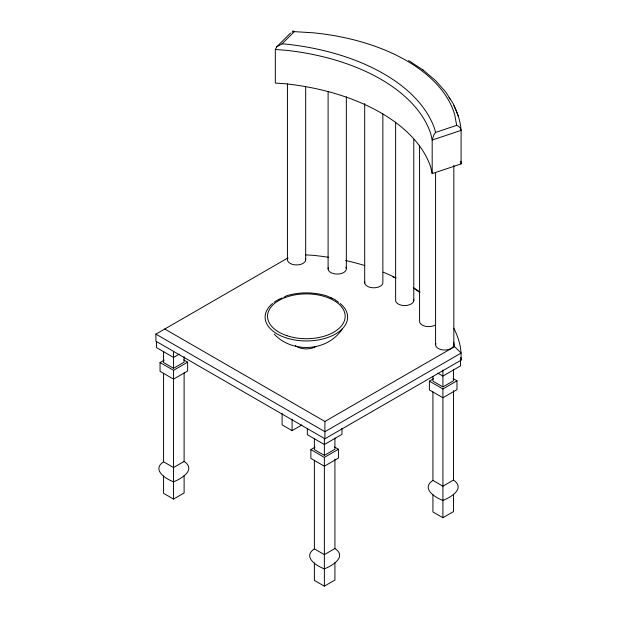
<?xml version="1.0" encoding="UTF-8"?>
<svg xmlns="http://www.w3.org/2000/svg" width="617" height="617" viewBox="0 0 617 617"><rect width="100%" height="100%" fill="white"/><g stroke="black" fill="none" stroke-linecap="round" stroke-linejoin="round"><path stroke-width="0.93" d="M432.185 173.601L432.185 140.051L433.851 134.884L435.517 132.439L456.673 125.359L458.362 126.138L460.182 127.842L461.092 130.38L461.092 163.929L432.185 173.601L430.797 167.384A181.753 104.936 0 0 0 286.103 83.843L275.329 83.04L275.329 49.491L276.724 46.83L290.545 33.063M292.103 32.339L292.967 30.85L294.332 31.637L313.12 32.794A172.86 99.8 0 0 1 454.667 114.515L456.673 125.359M342.25 328.954C327.712 351.651 292.35 353.626 274.203 334.121M276.724 46.83L282.069 43.853L294.332 31.637M163.567 373.262L163.567 461.786C151.52 469.738 165.533 478.854 173.547 481.777C181.475 478.769 196.461 469.668 184.105 461.447L184.105 372.923M314.385 460.336L314.385 548.86C302.33 556.812 316.351 565.928 324.365 568.851C332.293 565.843 347.278 556.742 334.923 548.521L334.923 459.033M432.926 391.895L432.926 480.419C420.871 488.371 434.892 497.487 442.906 500.41C450.834 497.41 465.82 488.302 453.464 480.08L453.464 390.592M453.811 328.252A177.033 102.206 0 0 1 461.092 353.086L461.092 360.166L324.912 438.787L155.908 341.209L155.908 334.129L287.938 257.906M183.658 359.896L187.63 362.187L187.63 370.994L173.547 379.131L160.05 371.334L160.05 362.526L164.191 360.135M179.146 354.212L173.547 357.444L156.525 347.618L156.525 341.533M163.567 351.343L163.567 362.526L173.547 368.287L184.105 362.187L184.105 356.595M160.05 362.526L173.547 370.323L187.63 362.187M184.105 461.447L173.547 467.547L163.567 461.786M163.567 476.016L163.567 493.315L173.547 499.076L184.105 492.975L184.105 475.676M282.108 413.344L282.108 424.882L292.088 430.635L301.836 425.005M164.77 329.015L324.912 421.473L454.544 346.631L453.734 342.211M334.476 446.97L338.448 449.261L338.448 458.069L324.365 466.205L310.868 458.408L310.868 449.6L315.009 447.209M453.017 378.529L456.989 380.82L456.989 389.635L442.906 397.764L429.409 389.967L429.409 381.159L433.55 378.769M314.385 438.417L314.385 449.6L324.365 455.361L334.923 449.261L334.923 438.078M432.926 376.501L432.926 381.159L442.906 386.921L453.464 380.82L453.464 369.645M310.868 449.6L324.365 457.39L338.448 449.261M429.409 381.159L442.906 388.957L456.989 380.82M334.923 548.521L324.365 554.621L314.385 548.86M453.464 480.08L442.906 486.181L432.926 480.419M314.385 563.09L314.385 580.389L324.365 586.15L334.923 580.049L334.923 562.75M432.926 494.649L432.926 511.948L442.906 517.709L453.464 511.609L453.464 494.31M286.072 295.898C299.237 291.864 313.498 291.864 326.671 295.898L335.232 299.677M305.423 254.852L312.765 255.299A170.755 98.581 0 0 1 328.684 257.312M282.069 43.853L286.882 44.208A185.918 107.343 0 0 1 434.892 129.663L435.517 132.439M275.329 49.491L286.103 50.293A181.753 104.936 0 0 1 430.797 133.835L432.185 140.051L461.092 130.38A177.033 102.206 0 0 0 453.811 105.546M437.792 373.131L442.906 376.077L460.506 365.912L460.506 359.827M155.908 334.129L324.912 431.707L461.092 353.086L454.544 346.631M408.554 60.505L423.208 70.13M422.923 69.898L435.486 80.495L445.736 91.979L453.503 104.18L458.47 116.443M453.834 165.24L453.834 344.756A9.132 5.268 0 0 1 443.515 349.978A9.132 5.268 0 0 1 435.887 343.391M442.906 369.992L442.906 386.921M442.906 388.957L442.906 517.709M435.579 172.922L435.579 344.756M419.568 145.365L419.568 321.041A9.132 5.268 0 0 0 424.727 326.084A9.132 5.268 0 0 0 434.769 325.259M413.776 139.612L413.776 300.888M395.628 122.112L395.628 299.708A9.132 5.268 0 0 0 404.875 305.569A9.132 5.268 0 0 0 413.729 299.507M382.864 114.045L382.864 282.038A9.132 5.268 0 0 1 373.447 287.807A9.132 5.268 0 0 1 364.778 281.661M364.693 103.517L364.693 283.033M346.338 96.769L346.338 268.603M341.965 428.267L341.965 434.353L324.365 444.518L307.343 434.692L307.343 428.599M328.097 91.416L328.097 269.004M324.912 421.473L324.912 438.787M324.365 438.425L324.365 455.361M324.365 457.39L324.365 586.15M305.693 86.974L305.693 259.772M292.088 419.105L292.088 430.635M287.437 83.912L287.437 259.587M173.547 351.358L173.547 368.287M173.547 370.323L173.547 499.076M315.811 346.638A13.35 7.713 0 0 1 295.427 345.605M340.175 303.479A41.262 23.824 0 0 1 333.797 334.931A41.262 23.824 0 0 1 278.938 334.931A41.262 23.824 0 0 1 272.56 303.479M274.002 302.361A41.262 23.824 0 0 1 282.123 297.857M283.905 297.155A41.262 23.824 0 0 1 285.74 296.507M330.619 297.857A41.262 23.824 0 0 1 332.339 298.62M335.548 300.294A41.262 23.824 0 0 1 338.733 302.361M305.423 258.4A9.132 5.268 0 0 1 296.407 264.948A9.132 5.268 0 0 1 287.792 258.222M345.936 267.246A9.132 5.268 0 0 1 337.568 274.071A9.132 5.268 0 0 1 328.313 267.639M460.83 357.467A177.033 102.206 0 0 1 461.092 360.166M393.044 276.987A177.033 102.206 0 0 1 394.757 277.773M413.637 287.861A177.033 102.206 0 0 1 420.077 292.072M345.643 260.513A170.755 98.581 0 0 1 364.801 265.58M383.265 272.19A170.755 98.581 0 0 1 396.045 277.989M413.737 288.247A170.755 98.581 0 0 1 418.935 291.91M460.83 161.23A177.033 102.206 0 0 1 461.092 163.929M449.053 97.594A177.033 102.206 0 0 1 450.094 99.167M286.967 335.71A38.809 22.405 0 0 0 345.181 316.305A38.809 22.405 0 0 0 286.967 296.893A38.809 22.405 0 0 0 286.967 335.71"/></g></svg>
